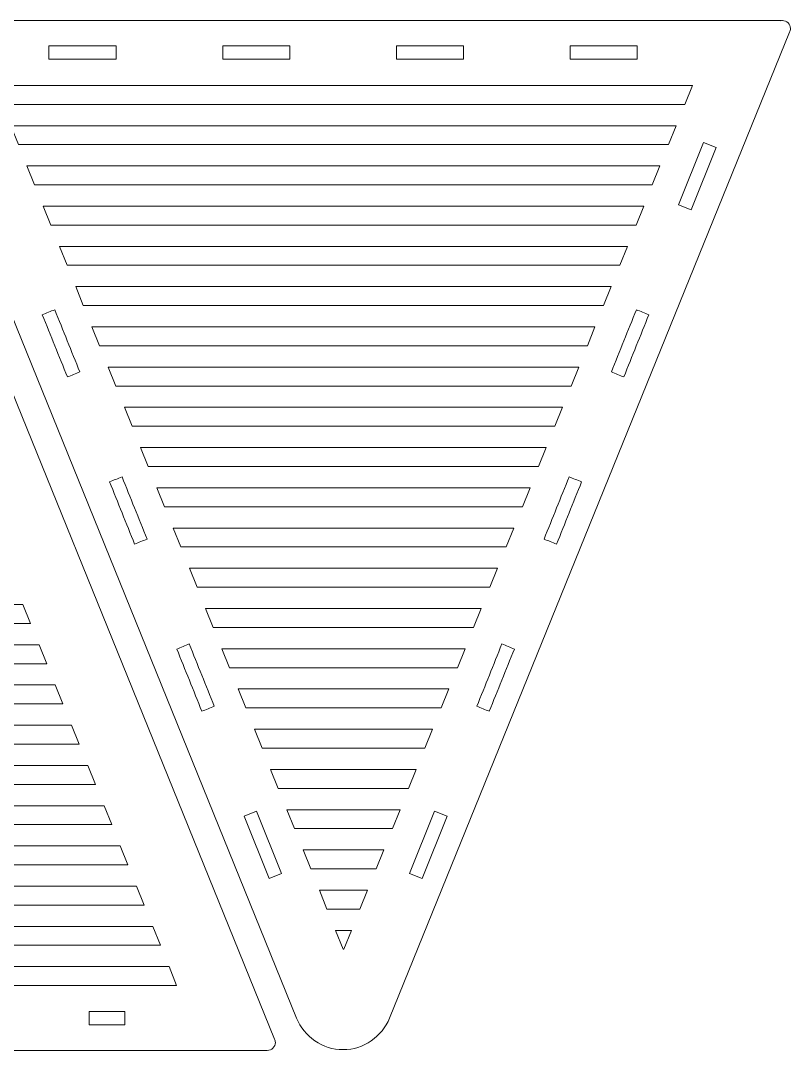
# Model space of a CAD drawing. Header units: centimetres. Extents: x -40.8 to 37.5, y -15.1 to 17.5.
# Drawn here: x 14.58 to 37.52, y -15.06 to 15.63 of the extents above; entities that cross this region are included whole.
import ezdxf

# ---------------------------------------------------------------- set-up
doc = ezdxf.new("R2010")
doc.units = ezdxf.units.CM
doc.header["$MEASUREMENT"] = 0
doc.layers.add('layer 1', color=7, linetype='Continuous')

msp = doc.modelspace()

# ---------------------------------------------------------------- linework, layer by layer
at = {"layer": 'layer 1', "lineweight": 9}
for points, knots in [([(-4.47041, -14.70945), (-4.47041, -14.70945), (7.45045, 14.66643), (7.45045, 14.66643), (7.45045, 14.66643), (7.67459, 15.21879), (8.22295, 15.61554), (8.83674, 15.60859), (8.83674, 15.60859), (9.45054, 15.61554), (9.99889, 15.21878), (10.22304, 14.66643), (10.22304, 14.66643), (10.22304, 14.66643), (22.14816, -14.71997), (22.14816, -14.71997), (22.14816, -14.71997), (22.14816, -14.71997), (22.14737, -14.72037), (22.14737, -14.72037), (22.14737, -14.72037), (22.16133, -14.75054), (22.16911, -14.78411), (22.16911, -14.81947), (22.16911, -14.81947), (22.16911, -14.95099), (22.06158, -15.05761), (21.92892, -15.05761), (21.92892, -15.05761), (21.92497, -15.05761), (21.92104, -15.05751), (21.91714, -15.05733), (21.91714, -15.05733), (21.91714, -15.05733), (21.9172, -15.05803), (21.9172, -15.05803), (21.9172, -15.05803), (21.9172, -15.05803), (-4.21213, -15.05803), (-4.21213, -15.05803), (-4.21213, -15.05803), (-4.21213, -15.05803), (-4.21431, -15.05378), (-4.21431, -15.05378), (-4.21431, -15.05378), (-4.22829, -15.05629), (-4.24268, -15.05761), (-4.25738, -15.05761), (-4.25738, -15.05761), (-4.39002, -15.05761), (-4.49755, -14.95099), (-4.49755, -14.81947), (-4.49755, -14.81947), (-4.49755, -14.77978), (-4.48775, -14.74235), (-4.47041, -14.70945)], [0, 0, 0, 0, 0.06666667, 0.06666667, 0.06666667, 0.06666667, 0.13333333, 0.13333333, 0.13333333, 0.13333333, 0.2, 0.2, 0.2, 0.2, 0.26666667, 0.26666667, 0.26666667, 0.26666667, 0.33333333, 0.33333333, 0.33333333, 0.33333333, 0.4, 0.4, 0.4, 0.4, 0.46666667, 0.46666667, 0.46666667, 0.46666667, 0.53333333, 0.53333333, 0.53333333, 0.53333333, 0.6, 0.6, 0.6, 0.6, 0.66666667, 0.66666667, 0.66666667, 0.66666667, 0.73333333, 0.73333333, 0.73333333, 0.73333333, 0.8, 0.8, 0.8, 0.8, 0.86666667, 0.86666667, 0.86666667, 0.86666667, 1, 1, 1, 1]), ([(3.00797, -1.76915), (3.00797, -1.76915), (14.64207, -1.76915), (14.64207, -1.76915), (14.64207, -1.76915), (14.64207, -1.76915), (14.86999, -2.33359), (14.86999, -2.33359), (14.86999, -2.33359), (14.86999, -2.33359), (2.78005, -2.33359), (2.78005, -2.33359), (2.78005, -2.33359), (2.78005, -2.33359), (3.00797, -1.76915), (3.00797, -1.76915)], [0, 0, 0, 0, 0.2, 0.2, 0.2, 0.2, 0.4, 0.4, 0.4, 0.4, 0.6, 0.6, 0.6, 0.6, 1, 1, 1, 1]), ([(2.52379, -2.96822), (2.52379, -2.96822), (15.12624, -2.96822), (15.12624, -2.96822), (15.12624, -2.96822), (15.12624, -2.96822), (15.35416, -3.53266), (15.35416, -3.53266), (15.35416, -3.53266), (15.35416, -3.53266), (2.29587, -3.53266), (2.29587, -3.53266), (2.29587, -3.53266), (2.29587, -3.53266), (2.52379, -2.96822), (2.52379, -2.96822)], [0, 0, 0, 0, 0.2, 0.2, 0.2, 0.2, 0.4, 0.4, 0.4, 0.4, 0.6, 0.6, 0.6, 0.6, 1, 1, 1, 1]), ([(2.03961, -4.1673), (2.03961, -4.1673), (15.61043, -4.1673), (15.61043, -4.1673), (15.61043, -4.1673), (15.61043, -4.1673), (15.83835, -4.73174), (15.83835, -4.73174), (15.83835, -4.73174), (15.83835, -4.73174), (1.81169, -4.73174), (1.81169, -4.73174), (1.81169, -4.73174), (1.81169, -4.73174), (2.03961, -4.1673), (2.03961, -4.1673)], [0, 0, 0, 0, 0.2, 0.2, 0.2, 0.2, 0.4, 0.4, 0.4, 0.4, 0.6, 0.6, 0.6, 0.6, 1, 1, 1, 1]), ([(1.55543, -5.36637), (1.55543, -5.36637), (16.0946, -5.36637), (16.0946, -5.36637), (16.0946, -5.36637), (16.0946, -5.36637), (16.32252, -5.93081), (16.32252, -5.93081), (16.32252, -5.93081), (16.32252, -5.93081), (1.32751, -5.93081), (1.32751, -5.93081), (1.32751, -5.93081), (1.32751, -5.93081), (1.55543, -5.36637), (1.55543, -5.36637)], [0, 0, 0, 0, 0.2, 0.2, 0.2, 0.2, 0.4, 0.4, 0.4, 0.4, 0.6, 0.6, 0.6, 0.6, 1, 1, 1, 1]), ([(1.07125, -6.56543), (1.07125, -6.56543), (16.57877, -6.56543), (16.57877, -6.56543), (16.57877, -6.56543), (16.57877, -6.56543), (16.80669, -7.12987), (16.80669, -7.12987), (16.80669, -7.12987), (16.80669, -7.12987), (0.84333, -7.12987), (0.84333, -7.12987), (0.84333, -7.12987), (0.84333, -7.12987), (1.07125, -6.56543), (1.07125, -6.56543)], [0, 0, 0, 0, 0.2, 0.2, 0.2, 0.2, 0.4, 0.4, 0.4, 0.4, 0.6, 0.6, 0.6, 0.6, 1, 1, 1, 1]), ([(0.58708, -7.7645), (0.58708, -7.7645), (17.06296, -7.7645), (17.06296, -7.7645), (17.06296, -7.7645), (17.06296, -7.7645), (17.29088, -8.32894), (17.29088, -8.32894), (17.29088, -8.32894), (17.29088, -8.32894), (0.35916, -8.32894), (0.35916, -8.32894), (0.35916, -8.32894), (0.35916, -8.32894), (0.58708, -7.7645), (0.58708, -7.7645)], [0, 0, 0, 0, 0.2, 0.2, 0.2, 0.2, 0.4, 0.4, 0.4, 0.4, 0.6, 0.6, 0.6, 0.6, 1, 1, 1, 1]), ([(0.10289, -8.96357), (0.10289, -8.96357), (17.54713, -8.96357), (17.54713, -8.96357), (17.54713, -8.96357), (17.54713, -8.96357), (17.77505, -9.52801), (17.77505, -9.52801), (17.77505, -9.52801), (17.77505, -9.52801), (-0.12503, -9.52801), (-0.12503, -9.52801), (-0.12503, -9.52801), (-0.12503, -9.52801), (0.10289, -8.96357), (0.10289, -8.96357)], [0, 0, 0, 0, 0.2, 0.2, 0.2, 0.2, 0.4, 0.4, 0.4, 0.4, 0.6, 0.6, 0.6, 0.6, 1, 1, 1, 1]), ([(-0.38129, -10.16265), (-0.38129, -10.16265), (18.03132, -10.16265), (18.03132, -10.16265), (18.03132, -10.16265), (18.03132, -10.16265), (18.25924, -10.72709), (18.25924, -10.72709), (18.25924, -10.72709), (18.25924, -10.72709), (-0.6092, -10.72709), (-0.6092, -10.72709), (-0.6092, -10.72709), (-0.6092, -10.72709), (-0.38129, -10.16265), (-0.38129, -10.16265)], [0, 0, 0, 0, 0.2, 0.2, 0.2, 0.2, 0.4, 0.4, 0.4, 0.4, 0.6, 0.6, 0.6, 0.6, 1, 1, 1, 1]), ([(-0.86547, -11.36171), (-0.86547, -11.36171), (18.51549, -11.36171), (18.51549, -11.36171), (18.51549, -11.36171), (18.51549, -11.36171), (18.74341, -11.92615), (18.74341, -11.92615), (18.74341, -11.92615), (18.74341, -11.92615), (-1.09339, -11.92615), (-1.09339, -11.92615), (-1.09339, -11.92615), (-1.09339, -11.92615), (-0.86547, -11.36171), (-0.86547, -11.36171)], [0, 0, 0, 0, 0.2, 0.2, 0.2, 0.2, 0.4, 0.4, 0.4, 0.4, 0.6, 0.6, 0.6, 0.6, 1, 1, 1, 1]), ([(-1.34964, -12.56078), (-1.34964, -12.56078), (18.99967, -12.56078), (18.99967, -12.56078), (18.99967, -12.56078), (18.99967, -12.56078), (19.22759, -13.12522), (19.22759, -13.12522), (19.22759, -13.12522), (19.22759, -13.12522), (-1.57756, -13.12522), (-1.57756, -13.12522), (-1.57756, -13.12522), (-1.57756, -13.12522), (-1.34964, -12.56078), (-1.34964, -12.56078)], [0, 0, 0, 0, 0.2, 0.2, 0.2, 0.2, 0.4, 0.4, 0.4, 0.4, 0.6, 0.6, 0.6, 0.6, 1, 1, 1, 1]), ([(16.61879, -13.89882), (16.61879, -13.89882), (17.68545, -13.89882), (17.68545, -13.89882), (17.68545, -13.89882), (17.68545, -13.89882), (17.68545, -14.29882), (17.68545, -14.29882), (17.68545, -14.29882), (17.68545, -14.29882), (16.61879, -14.29882), (16.61879, -14.29882), (16.61879, -14.29882), (16.61879, -14.29882), (16.61879, -13.89882), (16.61879, -13.89882)], [0, 0, 0, 0, 0.2, 0.2, 0.2, 0.2, 0.4, 0.4, 0.4, 0.4, 0.6, 0.6, 0.6, 0.6, 1, 1, 1, 1])]:
    msp.add_open_spline(points, degree=3, knots=knots, dxfattribs=at)
at = {"layer": 'layer 1', "color": 250, "lineweight": 9}
for points, knots in [([(37.49486, 15.28354), (37.49486, 15.28354), (25.574, -14.09234), (25.574, -14.09234), (25.574, -14.09234), (25.34985, -14.6447), (24.80149, -15.04145), (24.1877, -15.0345), (24.1877, -15.0345), (23.5739, -15.04145), (23.02555, -14.64469), (22.8014, -14.09234), (22.8014, -14.09234), (22.8014, -14.09234), (10.87628, 15.29406), (10.87628, 15.29406), (10.87628, 15.29406), (10.87628, 15.29406), (10.87707, 15.29446), (10.87707, 15.29446), (10.87707, 15.29446), (10.86311, 15.32463), (10.85533, 15.35821), (10.85533, 15.39357), (10.85533, 15.39357), (10.85533, 15.52509), (10.96286, 15.6317), (11.09552, 15.6317), (11.09552, 15.6317), (11.09947, 15.6317), (11.1034, 15.63161), (11.1073, 15.63142), (11.1073, 15.63142), (11.1073, 15.63142), (11.10725, 15.63213), (11.10725, 15.63213), (11.10725, 15.63213), (11.10725, 15.63213), (37.23658, 15.63213), (37.23658, 15.63213), (37.23658, 15.63213), (37.23658, 15.63213), (37.23875, 15.62787), (37.23875, 15.62787), (37.23875, 15.62787), (37.25273, 15.63038), (37.26712, 15.6317), (37.28182, 15.6317), (37.28182, 15.6317), (37.41446, 15.6317), (37.522, 15.52509), (37.522, 15.39357), (37.522, 15.39357), (37.522, 15.35387), (37.51219, 15.31645), (37.49486, 15.28354)], [0, 0, 0, 0, 0.06666667, 0.06666667, 0.06666667, 0.06666667, 0.13333333, 0.13333333, 0.13333333, 0.13333333, 0.2, 0.2, 0.2, 0.2, 0.26666667, 0.26666667, 0.26666667, 0.26666667, 0.33333333, 0.33333333, 0.33333333, 0.33333333, 0.4, 0.4, 0.4, 0.4, 0.46666667, 0.46666667, 0.46666667, 0.46666667, 0.53333333, 0.53333333, 0.53333333, 0.53333333, 0.6, 0.6, 0.6, 0.6, 0.66666667, 0.66666667, 0.66666667, 0.66666667, 0.73333333, 0.73333333, 0.73333333, 0.73333333, 0.8, 0.8, 0.8, 0.8, 0.86666667, 0.86666667, 0.86666667, 0.86666667, 1, 1, 1, 1]), ([(17.42223, 14.47921), (17.42223, 14.47921), (15.42223, 14.47921), (15.42223, 14.47921), (15.42223, 14.47921), (15.42223, 14.47921), (15.42223, 14.87921), (15.42223, 14.87921), (15.42223, 14.87921), (15.42223, 14.87921), (17.42223, 14.87921), (17.42223, 14.87921), (17.42223, 14.87921), (17.42223, 14.87921), (17.42223, 14.47921), (17.42223, 14.47921)], [0, 0, 0, 0, 0.2, 0.2, 0.2, 0.2, 0.4, 0.4, 0.4, 0.4, 0.6, 0.6, 0.6, 0.6, 1, 1, 1, 1]), ([(22.59985, 14.47921), (21.93319, 14.47921), (21.26652, 14.47921), (20.59985, 14.47921), (20.59985, 14.47921), (20.59985, 14.61254), (20.59985, 14.74587), (20.59985, 14.87921), (20.59985, 14.87921), (21.26652, 14.87921), (21.93319, 14.87921), (22.59985, 14.87921), (22.59985, 14.87921), (22.59985, 14.74587), (22.59985, 14.61254), (22.59985, 14.47921)], [0, 0, 0, 0, 0.2, 0.2, 0.2, 0.2, 0.4, 0.4, 0.4, 0.4, 0.6, 0.6, 0.6, 0.6, 1, 1, 1, 1]), ([(27.77747, 14.47921), (27.1108, 14.47921), (26.44413, 14.47921), (25.77747, 14.47921), (25.77747, 14.47921), (25.77747, 14.61254), (25.77747, 14.74587), (25.77747, 14.87921), (25.77747, 14.87921), (26.44413, 14.87921), (27.1108, 14.87921), (27.77747, 14.87921), (27.77747, 14.87921), (27.77747, 14.74587), (27.77747, 14.61254), (27.77747, 14.47921)], [0, 0, 0, 0, 0.2, 0.2, 0.2, 0.2, 0.4, 0.4, 0.4, 0.4, 0.6, 0.6, 0.6, 0.6, 1, 1, 1, 1]), ([(32.95509, 14.47921), (32.95509, 14.47921), (30.95509, 14.47921), (30.95509, 14.47921), (30.95509, 14.47921), (30.95509, 14.47921), (30.95509, 14.87921), (30.95509, 14.87921), (30.95509, 14.87921), (30.95509, 14.87921), (32.95509, 14.87921), (32.95509, 14.87921), (32.95509, 14.87921), (32.95509, 14.87921), (32.95509, 14.47921), (32.95509, 14.47921)], [0, 0, 0, 0, 0.2, 0.2, 0.2, 0.2, 0.4, 0.4, 0.4, 0.4, 0.6, 0.6, 0.6, 0.6, 1, 1, 1, 1]), ([(34.37408, 13.13487), (34.37408, 13.13487), (14.02477, 13.13487), (14.02477, 13.13487), (14.02477, 13.13487), (14.02477, 13.13487), (13.79685, 13.69931), (13.79685, 13.69931), (13.79685, 13.69931), (13.79685, 13.69931), (34.602, 13.69931), (34.602, 13.69931), (34.602, 13.69931), (34.602, 13.69931), (34.37408, 13.13487), (34.37408, 13.13487)], [0, 0, 0, 0, 0.2, 0.2, 0.2, 0.2, 0.4, 0.4, 0.4, 0.4, 0.6, 0.6, 0.6, 0.6, 1, 1, 1, 1]), ([(33.88991, 11.93581), (33.88991, 11.93581), (14.50895, 11.93581), (14.50895, 11.93581), (14.50895, 11.93581), (14.50895, 11.93581), (14.28103, 12.50025), (14.28103, 12.50025), (14.28103, 12.50025), (14.28103, 12.50025), (34.11783, 12.50025), (34.11783, 12.50025), (34.11783, 12.50025), (34.11783, 12.50025), (33.88991, 11.93581), (33.88991, 11.93581)], [0, 0, 0, 0, 0.2, 0.2, 0.2, 0.2, 0.4, 0.4, 0.4, 0.4, 0.6, 0.6, 0.6, 0.6, 1, 1, 1, 1]), ([(35.3066, 11.84755), (35.3066, 11.84755), (34.55993, 9.99217), (34.55993, 9.99217), (34.55993, 9.99217), (34.55993, 9.99217), (34.18885, 10.1415), (34.18885, 10.1415), (34.18885, 10.1415), (34.18885, 10.1415), (34.93552, 11.99689), (34.93552, 11.99689), (34.93552, 11.99689), (34.93552, 11.99689), (35.3066, 11.84755), (35.3066, 11.84755)], [0, 0, 0, 0, 0.2, 0.2, 0.2, 0.2, 0.4, 0.4, 0.4, 0.4, 0.6, 0.6, 0.6, 0.6, 1, 1, 1, 1]), ([(33.40573, 10.73674), (33.40573, 10.73674), (14.99312, 10.73674), (14.99312, 10.73674), (14.99312, 10.73674), (14.99312, 10.73674), (14.7652, 11.30118), (14.7652, 11.30118), (14.7652, 11.30118), (14.7652, 11.30118), (33.63364, 11.30118), (33.63364, 11.30118), (33.63364, 11.30118), (33.63364, 11.30118), (33.40573, 10.73674), (33.40573, 10.73674)], [0, 0, 0, 0, 0.2, 0.2, 0.2, 0.2, 0.4, 0.4, 0.4, 0.4, 0.6, 0.6, 0.6, 0.6, 1, 1, 1, 1]), ([(32.92155, 9.53766), (32.92155, 9.53766), (15.47731, 9.53766), (15.47731, 9.53766), (15.47731, 9.53766), (15.47731, 9.53766), (15.24939, 10.1021), (15.24939, 10.1021), (15.24939, 10.1021), (15.24939, 10.1021), (33.14947, 10.1021), (33.14947, 10.1021), (33.14947, 10.1021), (33.14947, 10.1021), (32.92155, 9.53766), (32.92155, 9.53766)], [0, 0, 0, 0, 0.2, 0.2, 0.2, 0.2, 0.4, 0.4, 0.4, 0.4, 0.6, 0.6, 0.6, 0.6, 1, 1, 1, 1]), ([(32.43736, 8.33859), (32.43736, 8.33859), (15.96148, 8.33859), (15.96148, 8.33859), (15.96148, 8.33859), (15.96148, 8.33859), (15.73356, 8.90303), (15.73356, 8.90303), (15.73356, 8.90303), (15.73356, 8.90303), (32.66528, 8.90303), (32.66528, 8.90303), (32.66528, 8.90303), (32.66528, 8.90303), (32.43736, 8.33859), (32.43736, 8.33859)], [0, 0, 0, 0, 0.2, 0.2, 0.2, 0.2, 0.4, 0.4, 0.4, 0.4, 0.6, 0.6, 0.6, 0.6, 1, 1, 1, 1]), ([(31.95319, 7.13953), (31.95319, 7.13953), (16.44567, 7.13953), (16.44567, 7.13953), (16.44567, 7.13953), (16.44567, 7.13953), (16.21775, 7.70397), (16.21775, 7.70397), (16.21775, 7.70397), (16.21775, 7.70397), (32.18111, 7.70397), (32.18111, 7.70397), (32.18111, 7.70397), (32.18111, 7.70397), (31.95319, 7.13953), (31.95319, 7.13953)], [0, 0, 0, 0, 0.2, 0.2, 0.2, 0.2, 0.4, 0.4, 0.4, 0.4, 0.6, 0.6, 0.6, 0.6, 1, 1, 1, 1]), ([(15.223, 6.86649), (15.47188, 6.24802), (15.72077, 5.62955), (15.96965, 5.01109), (15.96965, 5.01109), (16.09335, 5.06086), (16.21704, 5.11065), (16.34073, 5.16042), (16.34073, 5.16042), (16.09185, 5.77889), (15.84296, 6.39735), (15.59408, 7.01582), (15.59408, 7.01582), (15.47039, 6.96605), (15.34669, 6.91626), (15.223, 6.86649)], [0, 0, 0, 0, 0.2, 0.2, 0.2, 0.2, 0.4, 0.4, 0.4, 0.4, 0.6, 0.6, 0.6, 0.6, 1, 1, 1, 1]), ([(33.30208, 6.86649), (33.0532, 6.24802), (32.80431, 5.62955), (32.55543, 5.01109), (32.55543, 5.01109), (32.43173, 5.06086), (32.30804, 5.11065), (32.18435, 5.16042), (32.18435, 5.16042), (32.43323, 5.77889), (32.68212, 6.39735), (32.931, 7.01582), (32.931, 7.01582), (33.05469, 6.96605), (33.17839, 6.91626), (33.30208, 6.86649)], [0, 0, 0, 0, 0.2, 0.2, 0.2, 0.2, 0.4, 0.4, 0.4, 0.4, 0.6, 0.6, 0.6, 0.6, 1, 1, 1, 1]), ([(31.46901, 5.94046), (31.46901, 5.94046), (16.92984, 5.94046), (16.92984, 5.94046), (16.92984, 5.94046), (16.92984, 5.94046), (16.70192, 6.5049), (16.70192, 6.5049), (16.70192, 6.5049), (16.70192, 6.5049), (31.69693, 6.5049), (31.69693, 6.5049), (31.69693, 6.5049), (31.69693, 6.5049), (31.46901, 5.94046), (31.46901, 5.94046)], [0, 0, 0, 0, 0.2, 0.2, 0.2, 0.2, 0.4, 0.4, 0.4, 0.4, 0.6, 0.6, 0.6, 0.6, 1, 1, 1, 1]), ([(30.98483, 4.74139), (30.98483, 4.74139), (17.41401, 4.74139), (17.41401, 4.74139), (17.41401, 4.74139), (17.41401, 4.74139), (17.18609, 5.30583), (17.18609, 5.30583), (17.18609, 5.30583), (17.18609, 5.30583), (31.21275, 5.30583), (31.21275, 5.30583), (31.21275, 5.30583), (31.21275, 5.30583), (30.98483, 4.74139), (30.98483, 4.74139)], [0, 0, 0, 0, 0.2, 0.2, 0.2, 0.2, 0.4, 0.4, 0.4, 0.4, 0.6, 0.6, 0.6, 0.6, 1, 1, 1, 1]), ([(30.50065, 3.54231), (30.50065, 3.54231), (17.8982, 3.54231), (17.8982, 3.54231), (17.8982, 3.54231), (17.8982, 3.54231), (17.67028, 4.10675), (17.67028, 4.10675), (17.67028, 4.10675), (17.67028, 4.10675), (30.72857, 4.10675), (30.72857, 4.10675), (30.72857, 4.10675), (30.72857, 4.10675), (30.50065, 3.54231), (30.50065, 3.54231)], [0, 0, 0, 0, 0.2, 0.2, 0.2, 0.2, 0.4, 0.4, 0.4, 0.4, 0.6, 0.6, 0.6, 0.6, 1, 1, 1, 1]), ([(30.01647, 2.34325), (30.01647, 2.34325), (18.38237, 2.34325), (18.38237, 2.34325), (18.38237, 2.34325), (18.38237, 2.34325), (18.15445, 2.90769), (18.15445, 2.90769), (18.15445, 2.90769), (18.15445, 2.90769), (30.24439, 2.90769), (30.24439, 2.90769), (30.24439, 2.90769), (30.24439, 2.90769), (30.01647, 2.34325), (30.01647, 2.34325)], [0, 0, 0, 0, 0.2, 0.2, 0.2, 0.2, 0.4, 0.4, 0.4, 0.4, 0.6, 0.6, 0.6, 0.6, 1, 1, 1, 1]), ([(17.22751, 1.88541), (17.4764, 1.26695), (17.72528, 0.64849), (17.97417, 0.03002), (17.97417, 0.03002), (18.09787, 0.07979), (18.22156, 0.12957), (18.34525, 0.17935), (18.34525, 0.17935), (18.09636, 0.79782), (17.84748, 1.41627), (17.59859, 2.03474), (17.59859, 2.03474), (17.47489, 1.98497), (17.3512, 1.93519), (17.22751, 1.88541)], [0, 0, 0, 0, 0.2, 0.2, 0.2, 0.2, 0.4, 0.4, 0.4, 0.4, 0.6, 0.6, 0.6, 0.6, 1, 1, 1, 1]), ([(31.29757, 1.88541), (31.04868, 1.26695), (30.7998, 0.64849), (30.55091, 0.03002), (30.55091, 0.03002), (30.42721, 0.07979), (30.30352, 0.12957), (30.17983, 0.17935), (30.17983, 0.17935), (30.42872, 0.79782), (30.6776, 1.41627), (30.92649, 2.03474), (30.92649, 2.03474), (31.05019, 1.98497), (31.17388, 1.93519), (31.29757, 1.88541)], [0, 0, 0, 0, 0.2, 0.2, 0.2, 0.2, 0.4, 0.4, 0.4, 0.4, 0.6, 0.6, 0.6, 0.6, 1, 1, 1, 1]), ([(29.53229, 1.14418), (29.53229, 1.14418), (18.86656, 1.14418), (18.86656, 1.14418), (18.86656, 1.14418), (18.86656, 1.14418), (18.63864, 1.70862), (18.63864, 1.70862), (18.63864, 1.70862), (18.63864, 1.70862), (29.76021, 1.70862), (29.76021, 1.70862), (29.76021, 1.70862), (29.76021, 1.70862), (29.53229, 1.14418), (29.53229, 1.14418)], [0, 0, 0, 0, 0.2, 0.2, 0.2, 0.2, 0.4, 0.4, 0.4, 0.4, 0.6, 0.6, 0.6, 0.6, 1, 1, 1, 1]), ([(29.04812, -0.05489), (29.04812, -0.05489), (19.35073, -0.05489), (19.35073, -0.05489), (19.35073, -0.05489), (19.35073, -0.05489), (19.12281, 0.50955), (19.12281, 0.50955), (19.12281, 0.50955), (19.12281, 0.50955), (29.27604, 0.50955), (29.27604, 0.50955), (29.27604, 0.50955), (29.27604, 0.50955), (29.04812, -0.05489), (29.04812, -0.05489)], [0, 0, 0, 0, 0.2, 0.2, 0.2, 0.2, 0.4, 0.4, 0.4, 0.4, 0.6, 0.6, 0.6, 0.6, 1, 1, 1, 1]), ([(28.56393, -1.25395), (28.56393, -1.25395), (19.83491, -1.25395), (19.83491, -1.25395), (19.83491, -1.25395), (19.83491, -1.25395), (19.60699, -0.68951), (19.60699, -0.68951), (19.60699, -0.68951), (19.60699, -0.68951), (28.79185, -0.68951), (28.79185, -0.68951), (28.79185, -0.68951), (28.79185, -0.68951), (28.56393, -1.25395), (28.56393, -1.25395)], [0, 0, 0, 0, 0.2, 0.2, 0.2, 0.2, 0.4, 0.4, 0.4, 0.4, 0.6, 0.6, 0.6, 0.6, 1, 1, 1, 1]), ([(28.07976, -2.45302), (28.07976, -2.45302), (20.31909, -2.45302), (20.31909, -2.45302), (20.31909, -2.45302), (20.31909, -2.45302), (20.09117, -1.88858), (20.09117, -1.88858), (20.09117, -1.88858), (20.09117, -1.88858), (28.30768, -1.88858), (28.30768, -1.88858), (28.30768, -1.88858), (28.30768, -1.88858), (28.07976, -2.45302), (28.07976, -2.45302)], [0, 0, 0, 0, 0.2, 0.2, 0.2, 0.2, 0.4, 0.4, 0.4, 0.4, 0.6, 0.6, 0.6, 0.6, 1, 1, 1, 1]), ([(19.23203, -3.09566), (19.48091, -3.71413), (19.7298, -4.33259), (19.97868, -4.95106), (19.97868, -4.95106), (20.10237, -4.90127), (20.22607, -4.8515), (20.34976, -4.80173), (20.34976, -4.80173), (20.10088, -4.18326), (19.85199, -3.56479), (19.60311, -2.94633), (19.60311, -2.94633), (19.47941, -2.9961), (19.35572, -3.04589), (19.23203, -3.09566)], [0, 0, 0, 0, 0.2, 0.2, 0.2, 0.2, 0.4, 0.4, 0.4, 0.4, 0.6, 0.6, 0.6, 0.6, 1, 1, 1, 1]), ([(29.29305, -3.09566), (29.04417, -3.71413), (28.79528, -4.33259), (28.5464, -4.95106), (28.5464, -4.95106), (28.42271, -4.90127), (28.29901, -4.8515), (28.17532, -4.80173), (28.17532, -4.80173), (28.4242, -4.18326), (28.67309, -3.56479), (28.92197, -2.94633), (28.92197, -2.94633), (29.04567, -2.9961), (29.16936, -3.04589), (29.29305, -3.09566)], [0, 0, 0, 0, 0.2, 0.2, 0.2, 0.2, 0.4, 0.4, 0.4, 0.4, 0.6, 0.6, 0.6, 0.6, 1, 1, 1, 1]), ([(27.59557, -3.6521), (27.59557, -3.6521), (20.80327, -3.6521), (20.80327, -3.6521), (20.80327, -3.6521), (20.80327, -3.6521), (20.57535, -3.08766), (20.57535, -3.08766), (20.57535, -3.08766), (20.57535, -3.08766), (27.82349, -3.08766), (27.82349, -3.08766), (27.82349, -3.08766), (27.82349, -3.08766), (27.59557, -3.6521), (27.59557, -3.6521)], [0, 0, 0, 0, 0.2, 0.2, 0.2, 0.2, 0.4, 0.4, 0.4, 0.4, 0.6, 0.6, 0.6, 0.6, 1, 1, 1, 1]), ([(27.1114, -4.85117), (27.1114, -4.85117), (21.28745, -4.85117), (21.28745, -4.85117), (21.28745, -4.85117), (21.28745, -4.85117), (21.05953, -4.28673), (21.05953, -4.28673), (21.05953, -4.28673), (21.05953, -4.28673), (27.33932, -4.28673), (27.33932, -4.28673), (27.33932, -4.28673), (27.33932, -4.28673), (27.1114, -4.85117), (27.1114, -4.85117)], [0, 0, 0, 0, 0.2, 0.2, 0.2, 0.2, 0.4, 0.4, 0.4, 0.4, 0.6, 0.6, 0.6, 0.6, 1, 1, 1, 1]), ([(26.62723, -6.05023), (26.62723, -6.05023), (21.77163, -6.05023), (21.77163, -6.05023), (21.77163, -6.05023), (21.77163, -6.05023), (21.54371, -5.48579), (21.54371, -5.48579), (21.54371, -5.48579), (21.54371, -5.48579), (26.85515, -5.48579), (26.85515, -5.48579), (26.85515, -5.48579), (26.85515, -5.48579), (26.62723, -6.05023), (26.62723, -6.05023)], [0, 0, 0, 0, 0.2, 0.2, 0.2, 0.2, 0.4, 0.4, 0.4, 0.4, 0.6, 0.6, 0.6, 0.6, 1, 1, 1, 1]), ([(26.14304, -7.2493), (26.14304, -7.2493), (22.2558, -7.2493), (22.2558, -7.2493), (22.2558, -7.2493), (22.2558, -7.2493), (22.02788, -6.68486), (22.02788, -6.68486), (22.02788, -6.68486), (22.02788, -6.68486), (26.37096, -6.68486), (26.37096, -6.68486), (26.37096, -6.68486), (26.37096, -6.68486), (26.14304, -7.2493), (26.14304, -7.2493)], [0, 0, 0, 0, 0.2, 0.2, 0.2, 0.2, 0.4, 0.4, 0.4, 0.4, 0.6, 0.6, 0.6, 0.6, 1, 1, 1, 1]), ([(21.23653, -8.07674), (21.23653, -8.07674), (21.9832, -9.93213), (21.9832, -9.93213), (21.9832, -9.93213), (21.9832, -9.93213), (22.35428, -9.78279), (22.35428, -9.78279), (22.35428, -9.78279), (22.35428, -9.78279), (21.60761, -7.92741), (21.60761, -7.92741), (21.60761, -7.92741), (21.60761, -7.92741), (21.23653, -8.07674), (21.23653, -8.07674)], [0, 0, 0, 0, 0.2, 0.2, 0.2, 0.2, 0.4, 0.4, 0.4, 0.4, 0.6, 0.6, 0.6, 0.6, 1, 1, 1, 1]), ([(25.65887, -8.44837), (25.65887, -8.44837), (22.73999, -8.44837), (22.73999, -8.44837), (22.73999, -8.44837), (22.73999, -8.44837), (22.51207, -7.88393), (22.51207, -7.88393), (22.51207, -7.88393), (22.51207, -7.88393), (25.88679, -7.88393), (25.88679, -7.88393), (25.88679, -7.88393), (25.88679, -7.88393), (25.65887, -8.44837), (25.65887, -8.44837)], [0, 0, 0, 0, 0.2, 0.2, 0.2, 0.2, 0.4, 0.4, 0.4, 0.4, 0.6, 0.6, 0.6, 0.6, 1, 1, 1, 1]), ([(27.28855, -8.07674), (27.28855, -8.07674), (26.54188, -9.93213), (26.54188, -9.93213), (26.54188, -9.93213), (26.54188, -9.93213), (26.1708, -9.78279), (26.1708, -9.78279), (26.1708, -9.78279), (26.1708, -9.78279), (26.91747, -7.92741), (26.91747, -7.92741), (26.91747, -7.92741), (26.91747, -7.92741), (27.28855, -8.07674), (27.28855, -8.07674)], [0, 0, 0, 0, 0.2, 0.2, 0.2, 0.2, 0.4, 0.4, 0.4, 0.4, 0.6, 0.6, 0.6, 0.6, 1, 1, 1, 1]), ([(25.17468, -9.64745), (25.17468, -9.64745), (23.22416, -9.64745), (23.22416, -9.64745), (23.22416, -9.64745), (23.22416, -9.64745), (22.99625, -9.08301), (22.99625, -9.08301), (22.99625, -9.08301), (22.99625, -9.08301), (25.4026, -9.08301), (25.4026, -9.08301), (25.4026, -9.08301), (25.4026, -9.08301), (25.17468, -9.64745), (25.17468, -9.64745)], [0, 0, 0, 0, 0.2, 0.2, 0.2, 0.2, 0.4, 0.4, 0.4, 0.4, 0.6, 0.6, 0.6, 0.6, 1, 1, 1, 1]), ([(24.69051, -10.84651), (24.69051, -10.84651), (23.70835, -10.84651), (23.70835, -10.84651), (23.70835, -10.84651), (23.70835, -10.84651), (23.48043, -10.28207), (23.48043, -10.28207), (23.48043, -10.28207), (23.48043, -10.28207), (24.91843, -10.28207), (24.91843, -10.28207), (24.91843, -10.28207), (24.91843, -10.28207), (24.69051, -10.84651), (24.69051, -10.84651)], [0, 0, 0, 0, 0.2, 0.2, 0.2, 0.2, 0.4, 0.4, 0.4, 0.4, 0.6, 0.6, 0.6, 0.6, 1, 1, 1, 1]), ([(24.20633, -12.04558), (24.20633, -12.04558), (24.19252, -12.04558), (24.19252, -12.04558), (24.19252, -12.04558), (24.19252, -12.04558), (23.9646, -11.48114), (23.9646, -11.48114), (23.9646, -11.48114), (23.9646, -11.48114), (24.43425, -11.48114), (24.43425, -11.48114), (24.43425, -11.48114), (24.43425, -11.48114), (24.20633, -12.04558), (24.20633, -12.04558)], [0, 0, 0, 0, 0.2, 0.2, 0.2, 0.2, 0.4, 0.4, 0.4, 0.4, 0.6, 0.6, 0.6, 0.6, 1, 1, 1, 1])]:
    msp.add_open_spline(points, degree=3, knots=knots, dxfattribs=at)

doc.saveas('drawing.dxf')
